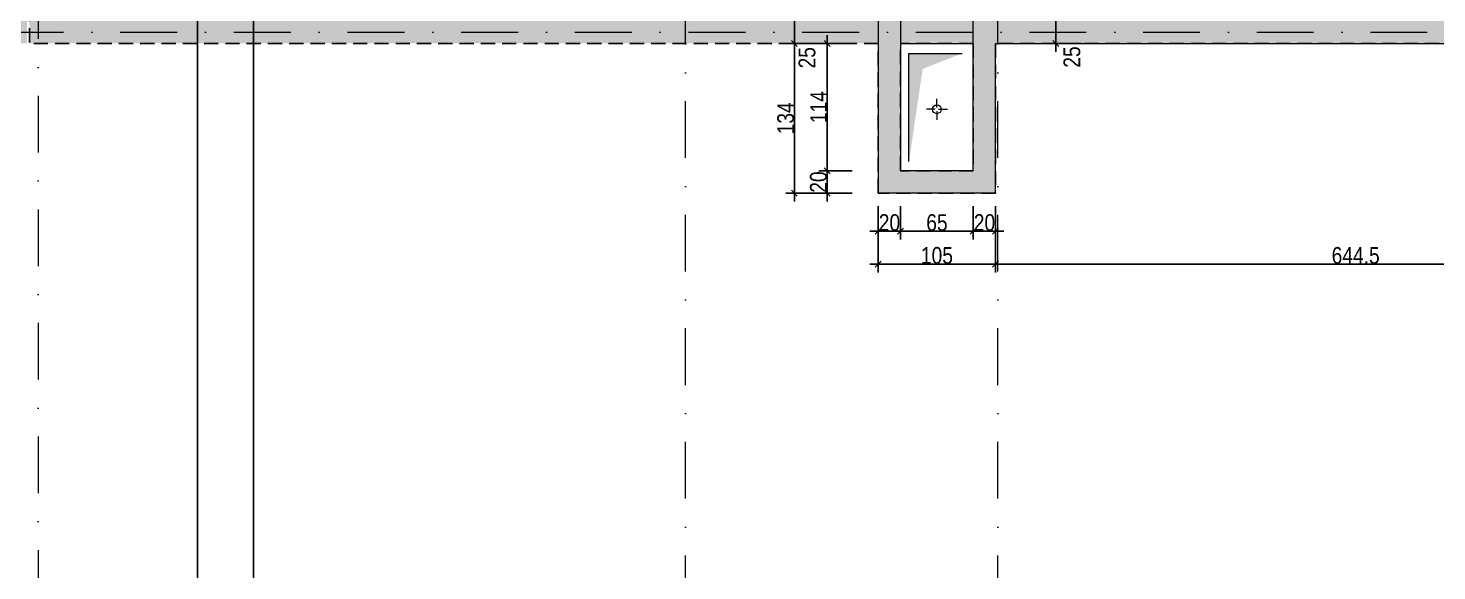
# Model space of a CAD drawing. Header units: centimetres. Extents: x -14085 to 643619, y -47998 to 35592.
# Drawn here: x 30273 to 31534, y 2779 to 3265 of the extents above; entities that cross this region are included whole.
import ezdxf

# ---------------------------------------------------------------- set-up
doc = ezdxf.new("R2010")
doc.units = ezdxf.units.CM
doc.header["$PDMODE"] = 1
doc.header["$PDSIZE"] = -2
doc.linetypes.add('CACHEX2', pattern=[19.05, 12.7, -6.35])
doc.linetypes.add('TIRETPTX2', pattern=[50.8, 25.4, -12.7, 0, -12.7])
for name, color, linetype in [('01_cote_gen', 4, 'Continuous'), ('01_linteaux', 2, 'Continuous'), ('01_murs_sup', 2, 'CACHEX2'), ('01_poch_murs', 253, 'Continuous'), ('01_texte', 230, 'Continuous'), ('AA_COTES', 2, 'Continuous')]:
    doc.layers.add(name, color=color, linetype=linetype)
doc.layers.add('01_murs_coup', color=5, linetype='Continuous', lineweight=60)
doc.layers.add('01_tram_axes', color=2, linetype='TIRETPTX2', lineweight=9)
doc.styles.add('STYLE2', font='ARIALN.TTF')
doc.dimstyles.new('JB50', dxfattribs={"dimscale": 0.1, "dimtxt": 150, "dimasz": 15, "dimexe": 0.1, "dimexo": 0.1, "dimgap": 0.09, "dimtad": 1, "dimdec": 1, "dimdsep": 46, "dimtxsty": 'STYLE2', "dimblk1": 'BOND_G', "dimblk2": 'BOND_D', "dimsah": 1, "dimcen": 1.5, "dimdle": 0.01, "dimse1": 1, "dimse2": 1, "dimclrd": 4, "dimclre": 2, "dimclrt": 6, "dimazin": 2, "dimtfac": 2.333333, "dimtdec": 1, "dimtix": 1, "dimtmove": 2, "dimatfit": 3, "dimldrblk": 'BOND_G', "dimfxl": 1, "dimtolj": 1, "dimtzin": 0, "dimarcsym": 0})

# ---------------------------------------------------------------- blocks, each defined once
blk = doc.blocks.new('BOND_G')
at = {"layer": 'AA_COTES', "color": 0}
for p, q in [((0, -5), (0, 15)), ((5, 0), (-5, 0)), ((1.77, 1.77), (-1.77, -1.77))]:
    blk.add_line(p, q, dxfattribs=at)
blk = doc.blocks.new('BOND_D')
at = {"layer": 'AA_COTES', "color": 0}
for p, q in [((5, 0), (-5, 0)), ((-1.77, -1.77), (1.77, 1.77)), ((0, 5), (0, -15))]:
    blk.add_line(p, q, dxfattribs=at)
blk = doc.blocks.new('*D1248')
at = {"layer": '01_cote_gen', "color": 4, "lineweight": -2, "transparency": 16777216}
blk.add_line((31782, 3053.8), (31140.5, 3053.8), dxfattribs=at)
at = {"layer": 'Defpoints', "color": 0, "lineweight": 0, "transparency": 16777216}
for p in [(31139, 3117.3), (31783.5, 3078), (31139, 3053.8)]:
    blk.add_point(p, dxfattribs=at)
at = {"layer": '01_cote_gen', "color": 4, "lineweight": -2, "transparency": 16777216, "xscale": 1.5, "yscale": 1.5, "zscale": 1.5, "rotation": 180}
blk.add_blockref('BOND_D', (31139, 3053.8), dxfattribs=at)
at = {"layer": '01_cote_gen', "color": 4, "lineweight": -2, "transparency": 16777216, "xscale": 1.5, "yscale": 1.5, "zscale": 1.5}
blk.add_blockref('BOND_G', (31783.5, 3053.8), dxfattribs=at)
at = {"layer": '01_cote_gen', "color": 6, "lineweight": 0, "transparency": 16777216, "insert": (31461.2, 3061.5), "char_height": 15, "attachment_point": 5, "style": 'STYLE2'}
blk.add_mtext('\\A1;644.5', dxfattribs=at)
blk = doc.blocks.new('*D1249')
at = {"layer": '01_cote_gen', "color": 4, "lineweight": -2, "transparency": 16777216}
blk.add_line((31137.5, 3053.8), (31035.5, 3053.8), dxfattribs=at)
at = {"layer": 'Defpoints', "color": 0, "lineweight": 0, "transparency": 16777216}
for p in [(31034, 3117.3), (31139, 3117.3), (31034, 3053.8)]:
    blk.add_point(p, dxfattribs=at)
at = {"layer": '01_cote_gen', "color": 4, "lineweight": -2, "transparency": 16777216, "xscale": 1.5, "yscale": 1.5, "zscale": 1.5, "rotation": 180}
blk.add_blockref('BOND_D', (31034, 3053.8), dxfattribs=at)
at = {"layer": '01_cote_gen', "color": 4, "lineweight": -2, "transparency": 16777216, "xscale": 1.5, "yscale": 1.5, "zscale": 1.5}
blk.add_blockref('BOND_G', (31139, 3053.8), dxfattribs=at)
at = {"layer": '01_cote_gen', "color": 6, "lineweight": 0, "transparency": 16777216, "insert": (31086.5, 3061.5), "char_height": 15, "attachment_point": 5, "style": 'STYLE2'}
blk.add_mtext('\\A1;105', dxfattribs=at)
blk = doc.blocks.new('*D1250')
at = {"layer": '01_cote_gen', "color": 4, "lineweight": -2, "transparency": 16777216}
blk.add_line((31137.5, 3083.2), (31120.5, 3083.2), dxfattribs=at)
at = {"layer": 'Defpoints', "color": 0, "lineweight": 0, "transparency": 16777216}
for p in [(31119, 3137.3), (31139, 3117.3), (31119, 3083.2)]:
    blk.add_point(p, dxfattribs=at)
at = {"layer": '01_cote_gen', "color": 4, "lineweight": -2, "transparency": 16777216, "xscale": 1.5, "yscale": 1.5, "zscale": 1.5, "rotation": 180}
blk.add_blockref('BOND_D', (31119, 3083.2), dxfattribs=at)
at = {"layer": '01_cote_gen', "color": 4, "lineweight": -2, "transparency": 16777216, "xscale": 1.5, "yscale": 1.5, "zscale": 1.5}
blk.add_blockref('BOND_G', (31139, 3083.2), dxfattribs=at)
at = {"layer": '01_cote_gen', "color": 6, "lineweight": 0, "transparency": 16777216, "insert": (31129, 3090.9), "char_height": 15, "attachment_point": 5, "style": 'STYLE2'}
blk.add_mtext('\\A1;20', dxfattribs=at)
blk = doc.blocks.new('*D1251')
at = {"layer": '01_cote_gen', "color": 4, "lineweight": -2, "transparency": 16777216}
blk.add_line((31117.5, 3083.2), (31055.5, 3083.2), dxfattribs=at)
at = {"layer": 'Defpoints', "color": 0, "lineweight": 0, "transparency": 16777216}
for p in [(31054, 3137.3), (31119, 3137.3), (31054, 3083.2)]:
    blk.add_point(p, dxfattribs=at)
at = {"layer": '01_cote_gen', "color": 4, "lineweight": -2, "transparency": 16777216, "xscale": 1.5, "yscale": 1.5, "zscale": 1.5, "rotation": 180}
blk.add_blockref('BOND_D', (31054, 3083.2), dxfattribs=at)
at = {"layer": '01_cote_gen', "color": 4, "lineweight": -2, "transparency": 16777216, "xscale": 1.5, "yscale": 1.5, "zscale": 1.5}
blk.add_blockref('BOND_G', (31119, 3083.2), dxfattribs=at)
at = {"layer": '01_cote_gen', "color": 6, "lineweight": 0, "transparency": 16777216, "insert": (31086.5, 3090.9), "char_height": 15, "attachment_point": 5, "style": 'STYLE2'}
blk.add_mtext('\\A1;65', dxfattribs=at)
blk = doc.blocks.new('*D1252')
at = {"layer": '01_cote_gen', "color": 4, "lineweight": -2, "transparency": 16777216}
blk.add_line((31052.5, 3083.2), (31035.5, 3083.2), dxfattribs=at)
at = {"layer": 'Defpoints', "color": 0, "lineweight": 0, "transparency": 16777216}
for p in [(31034, 3137.3), (31054, 3137.3), (31034, 3083.2)]:
    blk.add_point(p, dxfattribs=at)
at = {"layer": '01_cote_gen', "color": 4, "lineweight": -2, "transparency": 16777216, "xscale": 1.5, "yscale": 1.5, "zscale": 1.5, "rotation": 180}
blk.add_blockref('BOND_D', (31034, 3083.2), dxfattribs=at)
at = {"layer": '01_cote_gen', "color": 4, "lineweight": -2, "transparency": 16777216, "xscale": 1.5, "yscale": 1.5, "zscale": 1.5}
blk.add_blockref('BOND_G', (31054, 3083.2), dxfattribs=at)
at = {"layer": '01_cote_gen', "color": 6, "lineweight": 0, "transparency": 16777216, "insert": (31044, 3090.9), "char_height": 15, "attachment_point": 5, "style": 'STYLE2'}
blk.add_mtext('\\A1;20', dxfattribs=at)
blk = doc.blocks.new('*D1256')
at = {"layer": '01_cote_gen', "color": 4, "lineweight": -2, "transparency": 16777216}
blk.add_line((30958.9, 3118.8), (30958.9, 3249.9), dxfattribs=at)
at = {"layer": 'Defpoints', "color": 0, "lineweight": 0, "transparency": 16777216}
for p in [(30958.9, 3251.4), (31011.5, 3251.4), (31011.5, 3117.3)]:
    blk.add_point(p, dxfattribs=at)
at = {"layer": '01_cote_gen', "color": 4, "lineweight": -2, "transparency": 16777216, "xscale": 1.5, "yscale": 1.5, "zscale": 1.5}
for name, p, rotation in [('BOND_D', (30958.9, 3251.4), 90), ('BOND_G', (30958.9, 3117.3), 270)]:
    blk.add_blockref(name, p, dxfattribs=dict(at, rotation=rotation))
at = {"layer": '01_cote_gen', "color": 6, "lineweight": 0, "transparency": 16777216, "insert": (30951.2, 3184.4), "char_height": 15, "attachment_point": 5, "rotation": 90, "style": 'STYLE2'}
blk.add_mtext('\\A1;134', dxfattribs=at)
blk = doc.blocks.new('*D1257')
at = {"layer": '01_cote_gen', "color": 4, "lineweight": -2, "transparency": 16777216}
blk.add_line((30958.9, 3252.9), (30958.9, 3274.9), dxfattribs=at)
at = {"layer": 'Defpoints', "color": 0, "lineweight": 0, "transparency": 16777216}
for p in [(30958.9, 3276.4), (30981.4, 3276.4), (30981.4, 3251.4)]:
    blk.add_point(p, dxfattribs=at)
at = {"layer": '01_cote_gen', "color": 4, "lineweight": -2, "transparency": 16777216, "xscale": 1.5, "yscale": 1.5, "zscale": 1.5}
for name, p, rotation in [('BOND_D', (30958.9, 3276.4), 90), ('BOND_G', (30958.9, 3251.4), 270)]:
    blk.add_blockref(name, p, dxfattribs=dict(at, rotation=rotation))
at = {"layer": '01_cote_gen', "color": 6, "lineweight": 0, "transparency": 16777216, "insert": (30970.3, 3238.6), "char_height": 15, "attachment_point": 5, "rotation": 90, "style": 'STYLE2'}
blk.add_mtext('\\A1;25', dxfattribs=at)
blk = doc.blocks.new('*D1259')
at = {"layer": '01_cote_gen', "color": 4, "lineweight": -2, "transparency": 16777216}
blk.add_line((30988.2, 3118.8), (30988.2, 3135.8), dxfattribs=at)
at = {"layer": 'Defpoints', "color": 0, "lineweight": 0, "transparency": 16777216}
for p in [(30988.2, 3137.3), (31078, 3137.3), (31078, 3117.3)]:
    blk.add_point(p, dxfattribs=at)
at = {"layer": '01_cote_gen', "color": 4, "lineweight": -2, "transparency": 16777216, "xscale": 1.5, "yscale": 1.5, "zscale": 1.5}
for name, p, rotation in [('BOND_D', (30988.2, 3137.3), 90), ('BOND_G', (30988.2, 3117.3), 270)]:
    blk.add_blockref(name, p, dxfattribs=dict(at, rotation=rotation))
at = {"layer": '01_cote_gen', "color": 6, "lineweight": 0, "transparency": 16777216, "insert": (30980.5, 3127.3), "char_height": 15, "attachment_point": 5, "rotation": 90, "style": 'STYLE2'}
blk.add_mtext('\\A1;20', dxfattribs=at)
blk = doc.blocks.new('*D1260')
at = {"layer": '01_cote_gen', "color": 4, "lineweight": -2, "transparency": 16777216}
blk.add_line((30988.2, 3138.8), (30988.2, 3249.9), dxfattribs=at)
at = {"layer": 'Defpoints', "color": 0, "lineweight": 0, "transparency": 16777216}
for p in [(30988.2, 3251.4), (31010.3, 3251.4), (31004.1, 3137.3)]:
    blk.add_point(p, dxfattribs=at)
at = {"layer": '01_cote_gen', "color": 4, "lineweight": -2, "transparency": 16777216, "xscale": 1.5, "yscale": 1.5, "zscale": 1.5}
for name, p, rotation in [('BOND_D', (30988.2, 3251.4), 90), ('BOND_G', (30988.2, 3137.3), 270)]:
    blk.add_blockref(name, p, dxfattribs=dict(at, rotation=rotation))
at = {"layer": '01_cote_gen', "color": 6, "lineweight": 0, "transparency": 16777216, "insert": (30980.6, 3194.4), "char_height": 15, "attachment_point": 5, "rotation": 90, "style": 'STYLE2'}
blk.add_mtext('\\A1;114', dxfattribs=at)
blk = doc.blocks.new('*D1266')
at = {"layer": '01_cote_gen', "color": 4, "lineweight": -2, "transparency": 16777216}
blk.add_line((31193, 3252.9), (31193, 3274.9), dxfattribs=at)
at = {"layer": 'Defpoints', "color": 0, "lineweight": 0, "transparency": 16777216}
for p in [(31193, 3276.4), (31205.5, 3276.4), (31205.5, 3251.4)]:
    blk.add_point(p, dxfattribs=at)
at = {"layer": '01_cote_gen', "color": 4, "lineweight": -2, "transparency": 16777216, "xscale": 1.5, "yscale": 1.5, "zscale": 1.5}
for name, p, rotation in [('BOND_D', (31193, 3276.4), 90), ('BOND_G', (31193, 3251.4), 270)]:
    blk.add_blockref(name, p, dxfattribs=dict(at, rotation=rotation))
at = {"layer": '01_cote_gen', "color": 6, "lineweight": 0, "transparency": 16777216, "insert": (31207.3, 3239.3), "char_height": 15, "attachment_point": 5, "rotation": 90, "style": 'STYLE2'}
blk.add_mtext('\\A1;25', dxfattribs=at)

msp = doc.modelspace()

# ---------------------------------------------------------------- hatches: boundary and pattern name
at = {"layer": '01_murs_sup'}
h = msp.add_hatch(dxfattribs=at)
h.set_pattern_fill('DASH', color=256, scale=2.5, angle=135)
h.set_pattern_definition([(135, (12346.688, -125.725), (-11.2253202, 9e-16), [7.9375, -7.9375])])
h.paths.add_polyline_path([(29976.01, 3276.39), (29697.95, 3276.39), (29697.95, 3779.39), (29672.95, 3779.39), (29672.95, 3276.39), (29085.45, 3276.39), (29085.45, 3779.41), (29080.45, 3779.41), (29065.45, 3779.41), (29065.45, 3276.43), (29000.45, 3276.43), (29000.45, 3889.41), (29085.45, 3889.41), (29085.45, 4127.59), (29065.45, 4127.59), (29065.45, 3909.41), (28980.45, 3909.41), (28980.45, 3121.39), (29085.45, 3121.39), (29085.45, 3251.39), (29976.01, 3251.39)])
h.paths.add_polyline_path([(29065.45, 3251.39), (29065.45, 3141.39), (29000.45, 3141.39), (29000.45, 3251.39)], flags=16)
edge = h.paths.add_edge_path(flags=0)
edge.add_arc((29034.51, 3196.39), 3.91, 0, 360)
h.paths.add_polyline_path([(30272.37, 3286.39), (30252.37, 3286.39), (30252.37, 3276.39), (29976.01, 3276.39), (29976.01, 3251.39), (30272.37, 3251.39)])
h.paths.add_polyline_path([(30272.37, 3779.39), (30252.37, 3779.39), (30252.37, 3286.39), (30272.37, 3286.39)])
h.paths.add_polyline_path([(32515.97, 3759.34), (32515.97, 3779.34), (32490.97, 3779.34), (32490.97, 3774.37), (32490.97, 3276.39), (32230.97, 3276.39), (32230.97, 3286.39), (32210.97, 3286.39), (32210.97, 3276.39), (31696.97, 3276.39), (31696.97, 3286.39), (31676.97, 3286.39), (31676.97, 3276.39), (31416.97, 3276.39), (31416.97, 3829.39), (31392.61, 3829.39), (31392.61, 3809.39), (31396.97, 3809.39), (31396.97, 3276.39), (31138.97, 3276.39), (31138.97, 3809.39), (31289.41, 3809.39), (31289.41, 3829.39), (31120.97, 3829.39), (31120.97, 3276.39), (30871.24, 3276.39), (30871.24, 3286.39), (30851.24, 3286.39), (30851.24, 3276.39), (30294.37, 3276.39), (30294.37, 3286.39), (30274.37, 3286.39), (30274.37, 3251.39), (31033.97, 3251.39), (31033.97, 3117.45), (31138.97, 3117.45), (31138.97, 3251.39), (31783.48, 3251.39), (31783.48, 3181.39), (31863.48, 3181.39), (31863.48, 3251.39), (32490.97, 3251.39), (32490.97, 2324.49), (33874.97, 2324.49), (33874.97, 2349.49), (32515.97, 2349.49), (32515.97, 2599.88), (33107.18, 2599.88), (33107.18, 2452.4), (33649.93, 2452.4), (33649.93, 2450.19), (33669.93, 2450.19), (33669.93, 2584.29), (33649.93, 2584.29), (33649.93, 2472.4), (33125.18, 2472.4), (33125.18, 2927.19), (33340.96, 2927.19), (33340.96, 2947.19), (33125.18, 2947.19), (33125.18, 3337.6), (33107.18, 3337.6), (33107.18, 2619.88), (32515.97, 2619.88)])
h.paths.add_polyline_path([(31053.97, 3251.39), (31118.97, 3251.39), (31118.97, 3137.45), (31053.97, 3137.45)], flags=16)
edge = h.paths.add_edge_path(flags=0)
edge.add_arc((31086.47, 3192.45), 3.91, 0, 360)
h.paths.add_polyline_path([(31803.48, 3251.39), (31843.48, 3251.39), (31843.48, 3201.39), (31803.48, 3201.39)], flags=16)
h.paths.add_polyline_path([(30871.24, 3779.41), (30851.24, 3779.41), (30851.24, 3286.39), (30871.24, 3286.39)], flags=17)
h.paths.add_polyline_path([(30294.37, 3779.39), (30274.37, 3779.39), (30274.37, 3286.39), (30294.37, 3286.39)])
at = {"layer": '01_poch_murs', "lineweight": 0}
h = msp.add_hatch(color=256, dxfattribs=at)
h.dxf.hatch_style = 1
h.paths.add_polyline_path([(32515.97, 3699.33), (32490.97, 3699.33), (32490.97, 3276.39), (32230.97, 3276.39), (32230.97, 3699.33), (32210.97, 3699.33), (32210.97, 3276.39), (31696.97, 3276.39), (31696.97, 3699.36), (31676.97, 3699.36), (31676.97, 3276.39), (31416.97, 3276.39), (31416.97, 3829.39), (31384.97, 3829.39), (31384.97, 3809.39), (31396.97, 3809.39), (31396.97, 3276.39), (31138.97, 3276.39), (31138.97, 3809.39), (31282.97, 3809.39), (31282.97, 3829.39), (31118.97, 3829.39), (31118.97, 3137.35), (31053.97, 3137.35), (31053.97, 3939.39), (31150.97, 3939.39), (31150.97, 4043.25), (31130.97, 4043.25), (31130.97, 3959.39), (31033.97, 3959.39), (31033.97, 3117.35), (31138.97, 3117.35), (31138.97, 3251.39), (31783.48, 3251.39), (31783.48, 3181.39), (32490.97, 3181.39), (32490.97, 2800.26), (32515.97, 2800.26), (32515.97, 2927.39), (32530.52, 2927.39), (32530.52, 2947.39), (32515.97, 2947.39), (32515.97, 3201.39), (31803.48, 3201.39), (31803.48, 3251.39), (32515.97, 3251.39)])

# ---------------------------------------------------------------- linework, layer by layer
at = {"layer": '01_cote_gen'}
msp.add_line((30424.9, 2017.33), (30424.9, 6217.33), dxfattribs=at)
at = {"layer": '01_linteaux', "lineweight": 0}
for p, q in [((31053.97, 3251.39), (31118.97, 3251.39)), ((31061.47, 3145.8), (31061.47, 3242.54)), ((31061.47, 3242.54), (31109.02, 3242.54))]:
    msp.add_line(p, q, dxfattribs=at)
for points in [[(31061.47, 3145.8), (31061.47, 3242.54), (31073.76, 3228.66)], [(31061.47, 3242.54), (31109.02, 3242.54), (31073.76, 3228.66)]]:
    msp.add_solid(points, dxfattribs=at)
at = {"layer": '01_murs_coup', "lineweight": 18}
for p, q in [((31033.97, 3959.39), (31033.97, 3117.35)), ((31053.97, 3939.39), (31053.97, 3137.35)), ((31118.97, 3137.35), (31118.97, 3829.39)), ((31138.97, 3117.35), (31138.97, 3251.39)), ((31138.97, 3251.39), (31783.48, 3251.39)), ((31086.47, 3194.01), (31086.47, 3201.82)), ((31084.91, 3192.45), (31077.09, 3192.45)), ((31086.47, 3190.89), (31086.47, 3183.07)), ((31088.03, 3192.45), (31095.84, 3192.45)), ((31118.97, 3137.35), (31053.97, 3137.35)), ((31138.97, 3117.35), (31033.97, 3117.35))]:
    msp.add_line(p, q, dxfattribs=at)
at = {"layer": '01_murs_coup', "lineweight": 5}
for p, q in [((31118.97, 3137.35), (31053.97, 3137.35)), ((31138.97, 3117.35), (31033.97, 3117.35))]:
    msp.add_line(p, q, dxfattribs=at)
at = {"layer": '01_murs_coup', "lineweight": 18}
msp.add_circle((31086.47, 3192.45), 3.91, dxfattribs=at)
at = {"layer": '01_murs_sup'}
for p, q in [((30274.37, 3779.39), (30274.37, 3251.39)), ((31033.97, 3251.39), (30274.37, 3251.39)), ((31033.97, 3251.39), (30274.37, 3251.39)), ((31033.97, 3117.35), (31033.97, 3251.39)), ((31033.97, 3117.35), (31033.97, 3251.39)), ((31118.97, 3251.39), (31053.97, 3251.39)), ((31053.97, 3137.35), (31053.97, 3251.39)), ((31053.97, 3137.35), (31053.97, 3251.39)), ((31118.97, 3251.39), (31118.97, 3137.35)), ((31783.48, 3251.39), (31138.97, 3251.39)), ((31138.97, 3251.39), (31138.97, 3117.35)), ((31118.97, 3137.35), (31053.97, 3137.35)), ((31118.97, 3137.35), (31053.97, 3137.35)), ((31138.97, 3117.35), (31033.97, 3117.35)), ((31138.97, 3117.35), (31033.97, 3117.35))]:
    msp.add_line(p, q, dxfattribs=at)
at = {"layer": '01_texte'}
msp.add_line((30474.9, 2067.33), (30474.9, 6167.33), dxfattribs=at)
at = {"layer": '01_tram_axes', "ltscale": 2}
for p, q in [((30282.37, 5747.02), (30282.37, 2100.95)), ((30861.37, 2131.93), (30861.37, 5716.04)), ((31140.97, 2131.93), (31140.97, 5716.04)), ((28626.87, 3261.39), (36267.9, 3261.39))]:
    msp.add_line(p, q, dxfattribs=at)

# ---------------------------------------------------------------- dimensions: what is measured, and where the dimension line sits
at = {"layer": '01_cote_gen', "lineweight": 0}
for base, p1, p2, picture, middle in [((30958.87, 3276.39), (30981.37, 3251.39), (30981.37, 3276.39), '*D1257', (30970.34, 3238.58)), ((31193.02, 3276.39), (31205.48, 3251.39), (31205.48, 3276.39), '*D1266', (31207.34, 3239.29))]:
    dim = msp.add_linear_dim(base=base, p1=p1, p2=p2, angle=90, dimstyle='JB50', dxfattribs=at)
    dim.commit()
    dim.dimension.update_dxf_attribs({"geometry": picture, "text_midpoint": middle, "dimtype": 160})
for base, p1, p2, picture, middle in [((30958.87, 3251.39), (31011.45, 3117.35), (31011.45, 3251.39), '*D1256', (30951.2, 3184.37)), ((30988.18, 3251.39), (31004.09, 3137.35), (31010.27, 3251.39), '*D1260', (30980.64, 3194.37)), ((30988.18, 3137.35), (31078, 3117.35), (31078, 3137.35), '*D1259', (30980.52, 3127.35))]:
    dim = msp.add_linear_dim(base=base, p1=p1, p2=p2, angle=90, dimstyle='JB50', dxfattribs=at)
    dim.commit()
    dim.dimension.update_dxf_attribs({"geometry": picture, "text_midpoint": middle})
for base, p1, p2, picture, middle in [((31033.97, 3083.18), (31053.97, 3137.35), (31033.97, 3137.35), '*D1252', (31043.97, 3090.85)), ((31053.97, 3083.18), (31118.97, 3137.35), (31053.97, 3137.35), '*D1251', (31086.47, 3090.85)), ((31118.97, 3083.18), (31138.97, 3117.35), (31118.97, 3137.35), '*D1250', (31128.97, 3090.85)), ((31033.97, 3053.82), (31138.97, 3117.35), (31033.97, 3117.35), '*D1249', (31086.47, 3061.49)), ((31138.97, 3053.82), (31783.48, 3077.97), (31138.97, 3117.35), '*D1248', (31461.23, 3061.49))]:
    dim = msp.add_linear_dim(base=base, p1=p1, p2=p2, dimstyle='JB50', dxfattribs=at)
    dim.commit()
    dim.dimension.update_dxf_attribs({"geometry": picture, "text_midpoint": middle})

doc.saveas('drawing.dxf')
